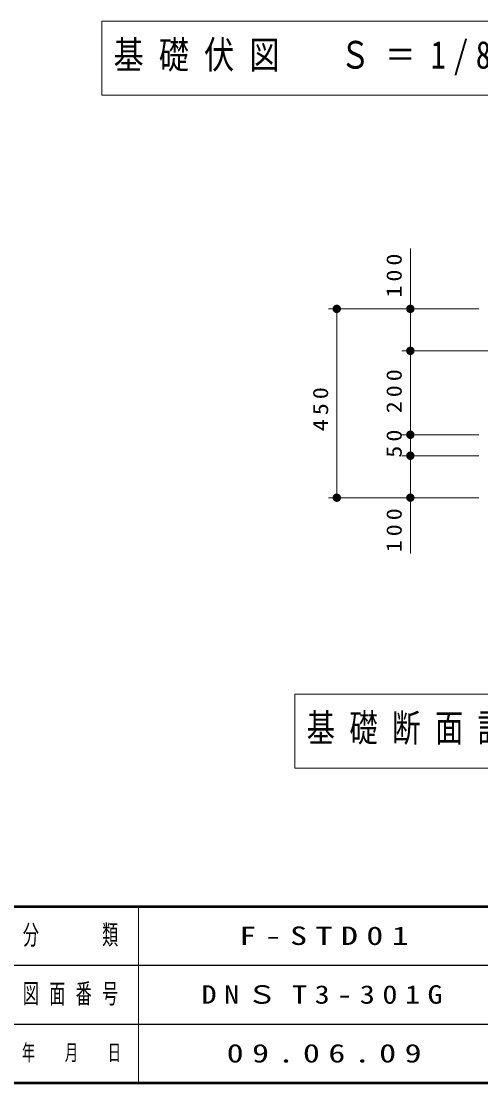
# Model space of a CAD drawing. Units: millimetres on the paper, with parts at other scales. Extents: x -365 to 0, y -40 to 257.
# Drawn here: x -129 to -74.2, y 0 to 126.5 of the extents above; entities that cross this region are included whole.
import ezdxf

# ---------------------------------------------------------------- set-up
doc = ezdxf.new("R2010")
doc.units = ezdxf.units.MM
doc.layers.add('LY_1', color=7, linetype='Continuous', lineweight=25)
doc.styles.add('ＭＳ ゴシック', font='')
doc.styles.get('ＭＳ ゴシック').set_extended_font_data('MS Gothic')

# ---------------------------------------------------------------- blocks, each defined once
blk = doc.blocks.new('filled_dot')
at = {"color": 0, "linetype": 'Continuous', "lineweight": -2, "const_width": 1.25}
blk.add_lwpolyline([(-0.625, 0, 1), (0.625, 0, 1)], format="xyb", close=True, dxfattribs=at)

msp = doc.modelspace()

# ---------------------------------------------------------------- linework, layer by layer
at = {"layer": 'LY_1', "lineweight": 13}
for p, q in [((-119.394, 126.477), (-119.394, 117.677)), ((-67.094, 126.477), (-119.394, 126.477)), ((-119.394, 117.677), (-67.094, 117.677)), ((-82.612, 87.208), (-82.612, 99.405)), ((-74.468, 92.208), (-92.38, 92.208)), ((-91.38, 69.708), (-91.38, 92.208)), ((-71.968, 87.208), (-83.612, 87.208)), ((-82.612, 77.209), (-82.612, 87.208)), ((-74.468, 77.209), (-83.612, 77.209)), ((-82.612, 74.708), (-82.612, 77.209)), ((-74.468, 74.708), (-83.612, 74.708)), ((-82.612, 63.06), (-82.612, 74.708)), ((-74.468, 69.708), (-92.38, 69.708)), ((-96.368, 46.289), (-96.368, 37.489)), ((-30.568, 46.289), (-96.368, 46.289)), ((-96.368, 37.489), (-30.568, 37.489)), ((-115, 21), (-115, 0))]:
    msp.add_line(p, q, dxfattribs=at)
at = {"layer": 'LY_1', "lineweight": 50}
for p, q in [((-365, 21), (0, 21)), ((-365, 0), (0, 0))]:
    msp.add_line(p, q, dxfattribs=at)
at = {"layer": 'LY_1'}
for p, q in [((-182.5, 14), (-70, 14)), ((-237.5, 7), (0, 7))]:
    msp.add_line(p, q, dxfattribs=at)

# ---------------------------------------------------------------- block references
at = {"layer": 'LY_1', "lineweight": 13, "xscale": 0.4, "yscale": 0.4}
for p, rotation in [((-91.38, 92.208), 270), ((-82.612, 92.208), 270), ((-82.612, 87.208), 270), ((-82.612, 87.208), 90), ((-82.612, 77.209), 270), ((-82.612, 77.209), 90), ((-82.612, 74.708), 270), ((-82.612, 74.708), 90), ((-91.38, 69.708), 90), ((-82.612, 69.708), 90)]:
    msp.add_blockref('filled_dot', p, dxfattribs=dict(at, rotation=rotation))

# ---------------------------------------------------------------- texts
at = {"layer": 'LY_1', "style": 'ＭＳ ゴシック'}
for s, insert, char_height, attachment_point in [('\\T1.5;\\W0.8;基礎伏図\u3000Ｓ＝1/80', (-117.994, 122.077), 3.299, 4), ('\\T1.51;\\W0.75;基礎断面詳細図\u3000Ｓ＝1/20', (-94.968, 41.889), 3.299, 4), ('\\T1.64;\\W0.6;分\u3000\u3000類', (-122.5, 17.5), 2.346, 5), ('\\T1.5;\\W1.35;F-STD01', (-103, 17.5), 2.199, 4), ('\\T1.64;\\W0.6;図面番号', (-122.5, 10.5), 2.346, 5), ('\\T1.5;\\W1.2;DNＳT3-301G', (-107.5, 10.5), 2.199, 4), ('\\T1.64;\\W0.6;年\u3000月\u3000日', (-122.5, 3.5), 1.906, 5), ('\\T1.5;\\W1.35;09.06.09', (-104.5, 3.5), 2.199, 4)]:
    msp.add_mtext(s, dxfattribs=dict(at, insert=insert, char_height=char_height, attachment_point=attachment_point))
at = {"layer": 'LY_1', "char_height": 1.833, "attachment_point": 8, "rotation": 90, "style": 'ＭＳ ゴシック'}
for s, insert in [('\\T1.33;\\W1.15;100', (-83.612, 96.405)), ('\\T1.33;\\W1.15;200', (-83.612, 82.625)), ('\\T1.33;\\W1.15;450', (-92.38, 80.489)), ('\\T1.34;\\W1.15;50', (-83.612, 76.386)), ('\\T1.33;\\W1.15;100', (-83.612, 66.06))]:
    msp.add_mtext(s, dxfattribs=dict(at, insert=insert))

doc.saveas('drawing.dxf')
